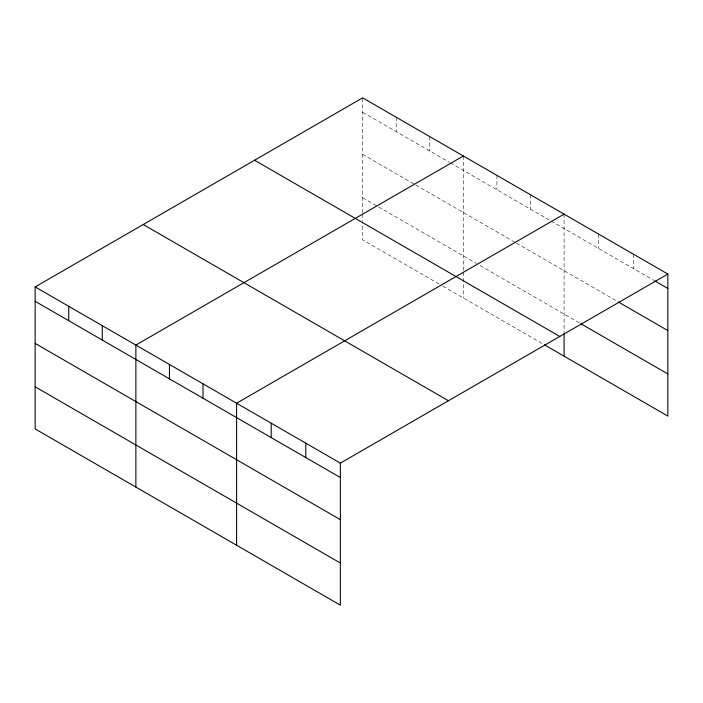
<?xml version="1.0" encoding="UTF-8"?>
<svg xmlns="http://www.w3.org/2000/svg" width="703" height="703" viewBox="0 0 703 703"><rect width="100%" height="100%" fill="white"/><g stroke="black" fill="none" stroke-linecap="round" stroke-linejoin="round"><path stroke-width="0.53" stroke-dasharray="3.52 2.64" d="M362.634 212.868L362.634 97.849M362.634 112.234L449.366 162.314M450.298 162.85L550.089 220.461M551.02 221.006L653.825 280.356M362.634 154.352L414.858 184.502M415.789 185.047L515.58 242.658M516.512 243.194L617.366 301.42M362.634 197.745L476.406 263.44M480.14 265.593L579.966 323.222M439.103 284.012L362.634 239.864L362.634 221.507M442.837 286.174L542.628 343.785M633.262 254.099L633.262 268.484M598.666 234.125L598.666 248.511M564.078 214.151L564.078 332.405M530.501 194.766L530.501 209.16M496.924 175.39L496.924 189.775M463.356 156.004L463.356 271.015M463.356 272.096L463.356 298.019M429.779 136.619L429.779 151.004M396.202 117.234L396.202 131.619M362.634 213.949L362.634 220.426"/><path stroke-width="1.05" d="M667.85 274.065L362.634 97.849L35.15 286.921L35.15 428.935L340.366 605.151L340.366 463.136L667.85 274.065L667.85 416.079L544.491 344.857M463.356 156.004L135.872 345.068L135.872 487.082M564.078 214.151L236.595 403.223L236.595 545.238M654.765 280.901L667.85 288.45M618.297 301.965L667.85 330.568M580.906 323.767L667.85 373.961M254.565 160.24L559.781 336.456M143.219 224.529L448.435 400.745M35.15 286.921L340.366 463.136M35.15 301.306L340.366 477.522M35.15 343.424L340.366 519.64M35.15 386.817L340.366 563.033M564.078 333.486L564.078 356.166M305.779 443.162L305.779 457.548M271.182 423.197L271.182 437.582M203.018 383.838L203.018 398.223M169.449 364.453L169.449 378.838M102.295 325.691L102.295 340.076M68.727 306.306L68.727 320.691"/></g></svg>
